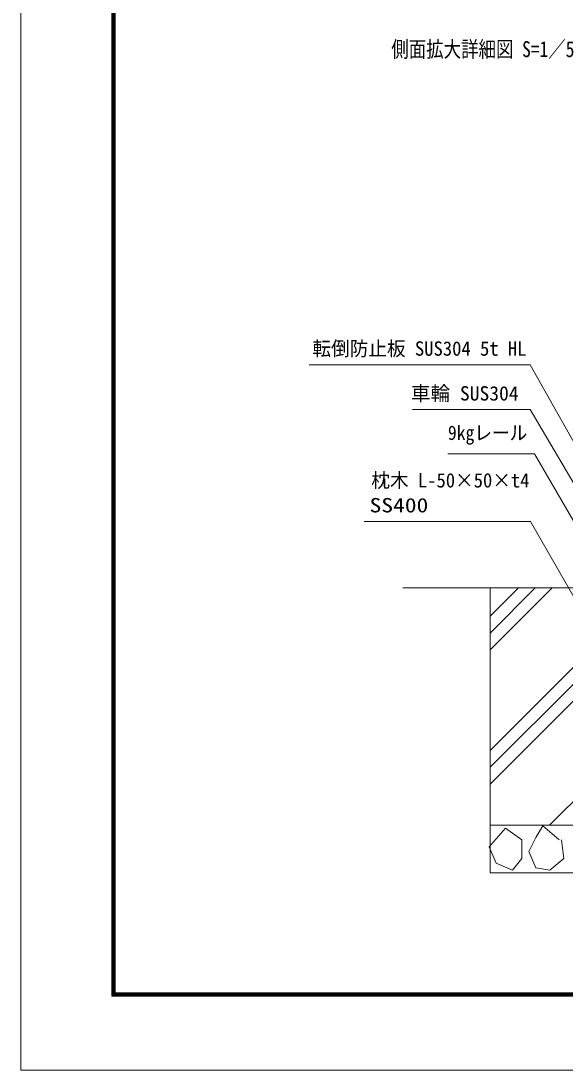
# Model space of a CAD drawing. Units: millimetres, scale not verified. Extents: x -11880 to 11880, y -8400 to 8400.
# Drawn here: x -11880 to -7298, y -8400 to 441 of the extents above; entities that cross this region are included whole.
import ezdxf
from ezdxf.enums import TextEntityAlignment as Align

# ---------------------------------------------------------------- set-up
doc = ezdxf.new("R2010")
doc.units = ezdxf.units.MM
doc.header["$LTSCALE"] = 30
for name, color, linetype, lineweight in [('0-0_D-TTL', 7, 'Continuous', 18), ('0-1_外形線', 7, 'Continuous', 18), ('0-6_ハッチング', 253, 'Continuous', 13), ('0-8_寸法線', 3, 'Continuous', 18)]:
    doc.layers.add(name, color=color, linetype=linetype, lineweight=lineweight)
doc.layers.add('0-7_文字', color=254, linetype='Continuous')
doc.styles.add('ＭＳ ゴシック', font='')
doc.styles.get('ＭＳ ゴシック').set_extended_font_data('MS Gothic')

msp = doc.modelspace()

# ---------------------------------------------------------------- linework, layer by layer
at = {"layer": '0-0_D-TTL'}
for points in [[(-11879.92, -8400.08), (11880.08, -8400.08), (11880.08, 8399.92), (-11879.92, 8399.92)], [(-11116.2, 7779.35), (11116.37, 7779.35), (11116.37, -7777.79), (-11116.2, -7777.79)], [(-11109.13, 7772.28), (11109.3, 7772.28), (11109.3, -7770.72), (-11109.13, -7770.72)], [(-11102.06, 7765.21), (11102.22, 7765.21), (11102.22, -7763.65), (-11102.06, -7763.65)], [(-11094.99, 7758.13), (11095.15, 7758.13), (11095.15, -7756.58), (-11094.99, -7756.58)], [(-11087.92, 7751.06), (11088.08, 7751.06), (11088.08, -7749.51), (-11087.92, -7749.51)]]:
    msp.add_lwpolyline(points, close=True, dxfattribs=at)
at = {"layer": '0-1_外形線'}
for p, q in [((-7405, -4337.46), (-8665, -4337.46)), ((-7929, -4337.46), (-7929, -6737.46)), ((-7405, -4337.46), (-7197, -4337.46)), ((-7929, -6337.46), (-2001, -6337.46)), ((-7929, -6737.46), (-2001, -6737.46))]:
    msp.add_line(p, q, dxfattribs=at)
at = {"layer": '0-6_ハッチング'}
for p, q in [((-7929, -4858.69), (-7407.77, -4337.46)), ((-7929, -4717.27), (-7549.2, -4337.46)), ((-7929, -4575.85), (-7690.62, -4337.46)), ((-7929, -5707.22), (-7205, -4983.22)), ((-7929, -5848.64), (-7205, -5124.64)), ((-7929, -5990.06), (-7184.4, -5245.46)), ((-7427.88, -6337.46), (-6335.88, -5245.46))]:
    msp.add_line(p, q, dxfattribs=at)
msp.add_lwpolyline([(-7661.5, -6460.84), (-7798.9, -6362.69), (-7936.31, -6519.73), (-7877.42, -6657.14), (-7740.01, -6716.03), (-7661.5, -6617.88)], close=True, dxfattribs=at)
msp.add_lwpolyline([(-7347.42, -6460.84), (-7484.83, -6343.06), (-7543.72, -6441.21), (-7602.61, -6558.99), (-7543.72, -6696.4), (-7425.94, -6716.03), (-7308.16, -6617.88), (-7327.79, -6460.84)], dxfattribs=at)
at = {"layer": '0-8_寸法線'}
for points in [[(-9451.72, -2456.31), (-7592.05, -2456.31), (-7025.79, -3463.95), (-6975.79, -3550.55)], [(-8582.09, -2834.12), (-7592.09, -2834.12), (-6885.43, -4033.88), (-6835.43, -4120.48)], [(-8284.87, -3208.24), (-7554.07, -3208.24), (-6893.99, -4348.27), (-6843.99, -4434.87)], [(-8988.89, -3776.82), (-7588.97, -3776.82), (-6872.94, -5023.79), (-6822.94, -5110.39)]]:
    msp.add_lwpolyline(points, dxfattribs=at)

# ---------------------------------------------------------------- texts
at = {"layer": '0-7_文字', "style": 'ＭＳ ゴシック', "width": 0.8}
msp.add_text('側面拡大詳細図 S=1／5', height=134.7, dxfattribs=at).set_placement((-8761.61, 95.66), align=Align.BOTTOM_LEFT)
at = {"layer": '0-8_寸法線', "color": 254, "style": 'ＭＳ ゴシック'}
for s, width, p in [('転倒防止板 SUS304 5t HL', 0.95, (-9425.89, -2416.63)), ('9kgレール', 0.9, (-8284.43, -3126.55)), ('枕木 L-50×50×t4', 0.95, (-8929.79, -3527.13)), ('SS400', 1.2, (-8944.19, -3737.13))]:
    msp.add_text(s, height=121.2, dxfattribs=dict(at, width=width)).set_placement(p, align=Align.BOTTOM_LEFT)
msp.add_text('車輪 SUS304', height=121.2, dxfattribs=at).set_placement((-8596.49, -2794.43), align=Align.BOTTOM_LEFT)

doc.saveas('drawing.dxf')
